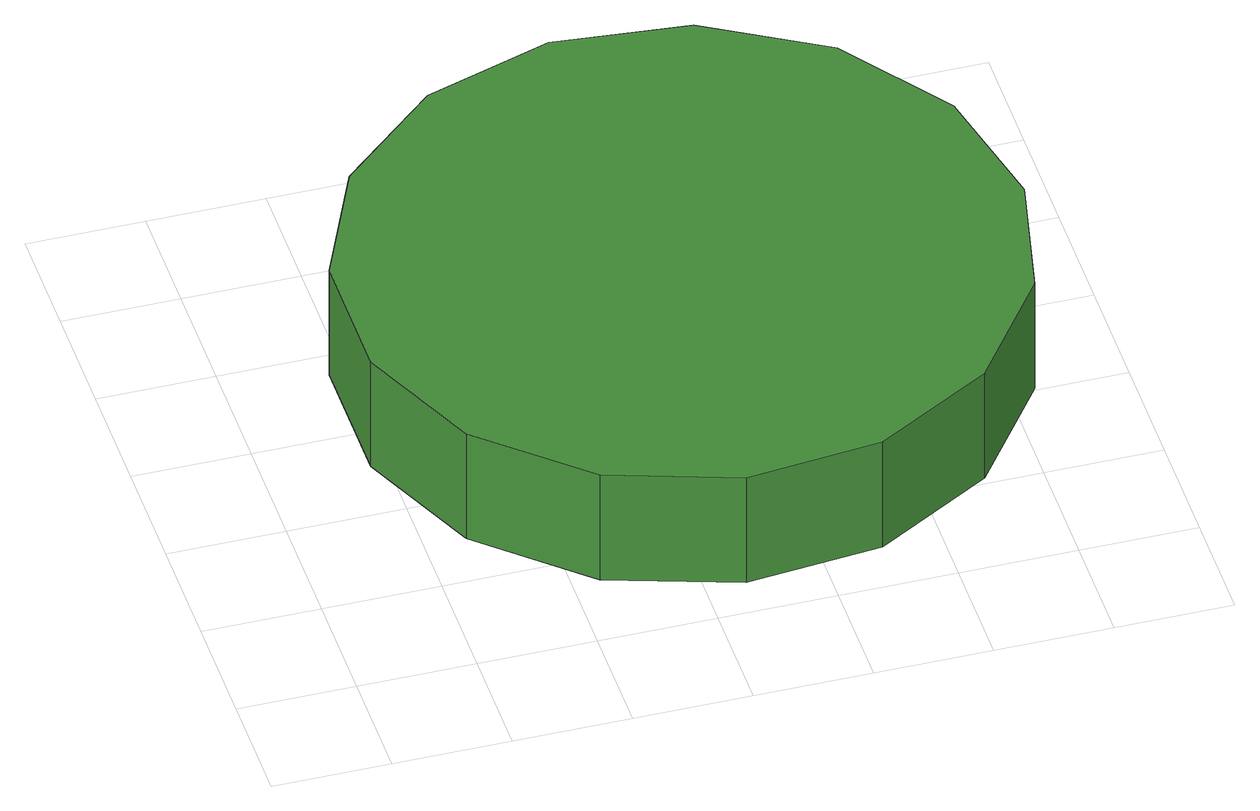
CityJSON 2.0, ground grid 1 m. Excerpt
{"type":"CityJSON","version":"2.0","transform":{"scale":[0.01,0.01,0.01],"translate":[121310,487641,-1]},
"CityObjects":{
"tree1":{"type":"SolitaryVegetationObject","attributes":{"function":"something"},"geometry":[{"type":"MultiSurface","lod":"1","boundaries":[[[0,1,2,3,4,5,6,7,8,9,10,11,12,13,14]],[[15,16,17,18,19,20,21,22,23,24,25,26,27,28,29]],[[0,29,28,1]],[[1,28,27,2]],[[2,27,26,3]],[[3,26,25,4]],[[4,25,24,5]],[[5,24,23,6]],[[6,23,22,7]],[[7,22,21,8]],[[8,21,20,9]],[[9,20,19,10]],[[10,19,18,11]],[[11,18,17,12]],[[12,17,16,13]],[[13,16,15,14]],[[14,15,29,0]]]}]}
},
"vertices":[
[647,317,183],[622,432,183],[553,527,183],[451,586,183],[334,598,183],[223,562,183],[135,483,183],[87,376,183],[87,258,183],[135,151,183],[223,72,183],[334,36,183],[451,48,183],[553,107,183],[622,202,183],[622,202,74],[553,107,74],[451,48,74],[334,36,74],[223,72,74],[135,151,74],[87,258,74],[87,376,74],[135,483,74],[223,562,74],[334,598,74],[451,586,74],[553,527,74],[622,432,74],[647,317,74]
]}
